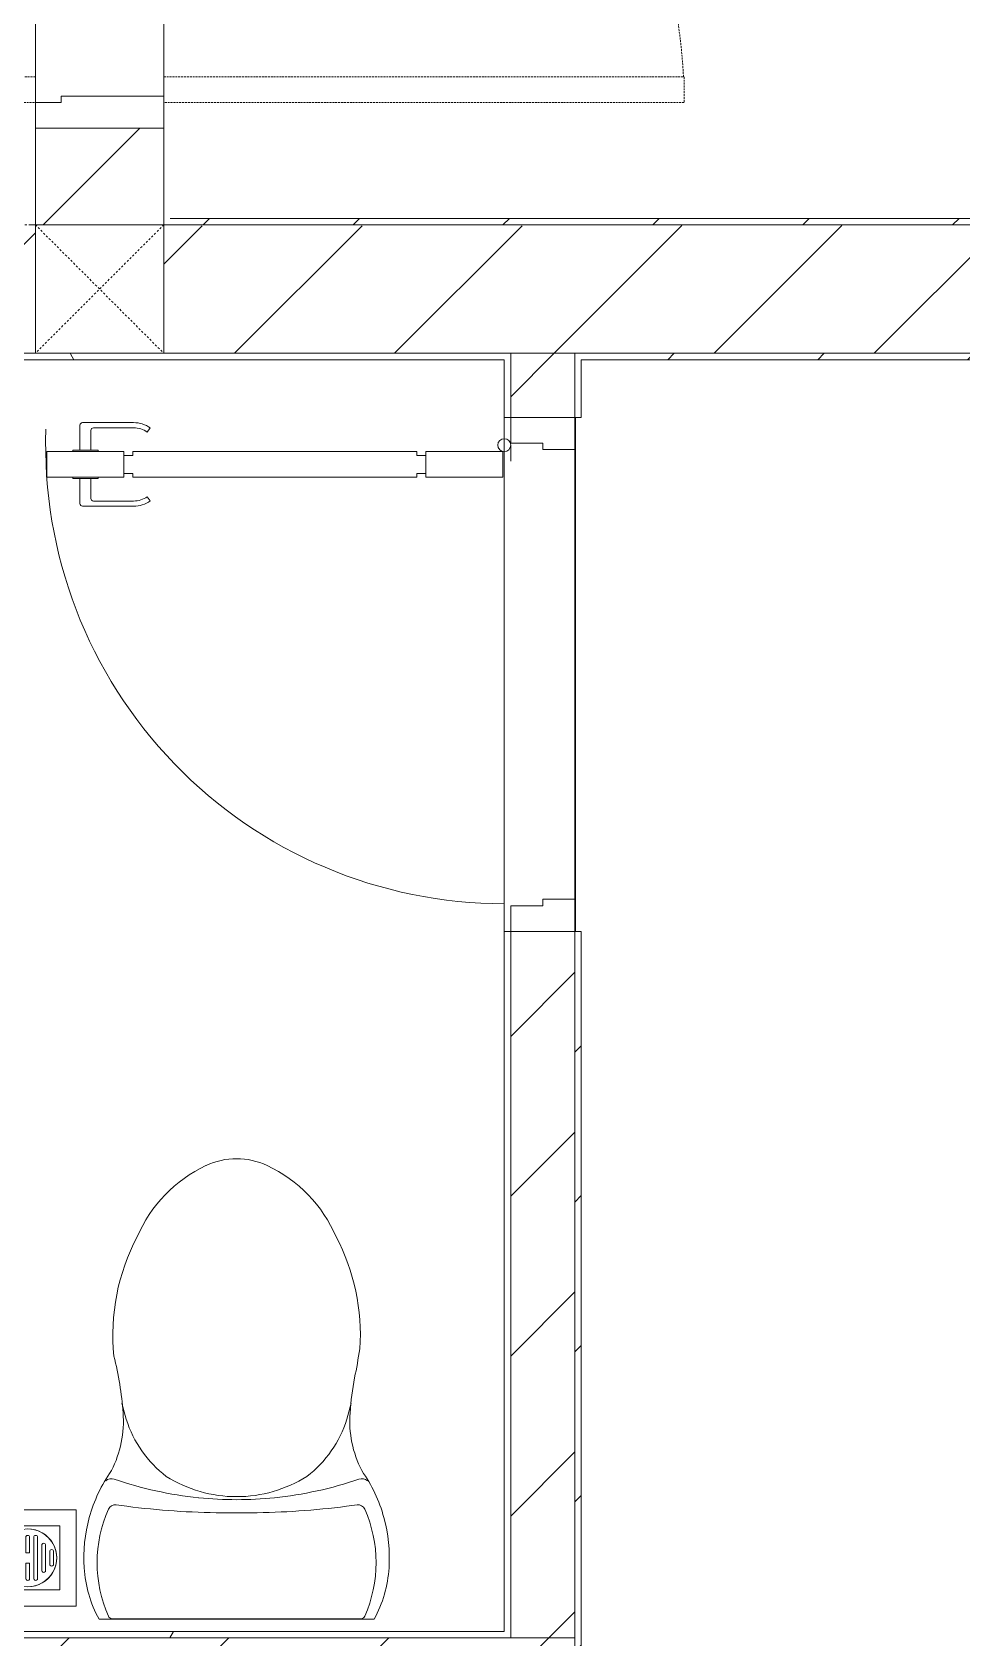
# Model space of a CAD drawing. Header units: millimetres. Extents: x 5357 to 201988, y -16345 to 109895.
# Drawn here: x 104208 to 105655, y 31337 to 33837 of the extents above; entities that cross this region are included whole.
import ezdxf

# ---------------------------------------------------------------- set-up
doc = ezdxf.new("R2010")
doc.units = ezdxf.units.MM
for name, pattern in [('Dash', [6, 3, -3]), ('Dash - Tight', [4.5, 3, -1.5]), ('Grid Line', [22.225, 12.7, -3.175, 3.175, -3.175])]:
    doc.linetypes.add(name, pattern=pattern)
for name, color, linetype, lineweight in [('0-1', 7, 'Continuous', 5), ('A-DETL-GENF-1', 53, 'Continuous', 9), ('A-DETL-GENF-3', 92, 'Dash - Tight', 9), ('A-DOOR', 31, 'Continuous', 9), ('A-DOOR-1', 53, 'Continuous', 9), ('A-DOOR-FRAM', 31, 'Continuous', 9), ('A-FLOR-1', 10, 'Continuous', 9), ('A-WALL', 113, 'Continuous', 9), ('A-WALL-1', 9, 'Continuous', 18), ('A-WALL-2', 53, 'Continuous', 9), ('A-WALL-4', 113, 'Continuous', 18), ('A-WALL-PATT-1', 10, 'Continuous', 9), ('A-WALL-PATT-2', 53, 'Continuous', 9), ('A-WALL-PATT-3', 111, 'Continuous', 9), ('I-WALL-1', 9, 'Continuous', 18), ('I-WALL-2', 53, 'Continuous', 9), ('I-WALL-3', 2, 'Continuous', 18), ('M-EQPM-1', 53, 'Continuous', 9), ('P-SANR-FIXT-1', 53, 'Continuous', 9), ('S-COLS', 52, 'Continuous', 9), ('S-COLS-5', 52, 'Continuous', 18), ('S-COLS-6', 52, 'Dash', 9), ('S-COLS-HDLN', 52, 'Dash', 9), ('S-GRID-1', 1, 'Grid Line', 9)]:
    doc.layers.add(name, color=color, linetype=linetype, lineweight=lineweight)
pattern_1 = [(45, (0, 0), (-124.4508, 124.4508), [])]
pattern_2 = [(45, (0, 0), (-116.67262, 116.67262), [])]
pattern_3 = [(0, (0, 0), (894.08, 223.52), [73.762, -596.798, 73.762, -596.798, -3576.32]), (0, (0, 0), (894.08, 223.52), [-1341.12, 73.762, -1267.358, 73.762, -596.798, -1564.64]), (0, (0, 0), (894.08, 223.52), [-3352.8, 73.762, -373.278, 73.762, -1043.838]), (120, (335.28, 111.76), (-640.614, 662.536), [73.762, -596.798, 73.762, -4173.118]), (120, (335.28, 111.76), (-640.614, 662.536), [-744.322, -596.798, 73.762, -1267.358, -2235.2]), (120, (335.28, 111.76), (-640.614, 662.536), [-2682.24, 73.762, -596.798, 73.762, -1490.878]), (120, (335.28, 111.76), (-640.614, 662.536), [-3426.562, -373.278, 73.762, -1043.838]), (240, (447.04, 558.8), (-253.466, -886.056), [73.762, -596.798, 73.762, -4173.118]), (240, (447.04, 558.8), (-253.466, -886.056), [-744.322, -596.798, 73.762, -1267.358, -2235.2]), (240, (447.04, 558.8), (-253.466, -886.056), [-2682.24, 73.762, -596.798, 73.762, -1490.878]), (240, (447.04, 558.8), (-253.466, -886.056), [-3426.562, -373.278, 73.762, -1043.838])]

# ---------------------------------------------------------------- blocks, each defined once
blk = doc.blocks.new('NCV_TKTC_KET CAU_rvt-1-TKCS_MB SÂN ĐƯỜNG NỘI BỘ')
at = {"layer": 'A-FLOR-1'}
for p, q in [((105053.4, 32436.9), (105053.4, 33236.9)), ((105053.4, 33236.9), (105053.4, 32436.9)), ((105053.4, 33236.9), (105053.4, 32436.9)), ((105053.4, 32436.9), (105053.4, 33236.9))]:
    blk.add_line(p, q, dxfattribs=at)
blk = doc.blocks.new('DOOR_CW_01 CANH MO-PANEL KINH - DIG_02-800x2200-CỬA NHÔM KÍNH-401063-TKCS_MB SÂN ĐƯỜNG NỘI BỘ')
at = {"layer": 'A-DETL-GENF-1'}
for p, q in [((-347, -182), (-347, -62)), ((-347, -62), (-307, -62)), ((-307, -62), (-307, -182)), ((-307, -182), (-347, -182)), ((-347, -196), (-341, -196)), ((-347, -638), (-347, -196)), ((-341, -196), (-341, -182)), ((-341, -182), (-313, -182)), ((-313, -182), (-313, -196)), ((-307, -196), (-313, -196)), ((-307, -196), (-307, -638)), ((-383.9, -611.2), (-377.3, -615.8)), ((-270.1, -611.2), (-276.7, -615.8)), ((-392, -637), (-392, -716.5)), ((-384, -699.5), (-384, -637)), ((-347, -638), (-341, -638)), ((-341, -652), (-341, -638)), ((-307, -638), (-313, -638)), ((-313, -638), (-313, -652)), ((-270, -699.5), (-270, -637)), ((-262, -637), (-262, -716.5)), ((-307, -652), (-347, -652)), ((-347, -652), (-347, -772)), ((-313, -652), (-341, -652)), ((-307, -772), (-307, -652)), ((-349, -692.2), (-349, -731.8)), ((-347, -692.2), (-349, -692.2)), ((-347, -692.2), (-347, -731.8)), ((-307, -692.2), (-307, -731.8)), ((-307, -692.2), (-305, -692.2)), ((-305, -692.2), (-305, -731.8)), ((-349, -720.5), (-388, -720.5)), ((-349, -703.5), (-380, -703.5)), ((-305, -703.5), (-274, -703.5)), ((-305, -720.5), (-266, -720.5)), ((-349, -731.8), (-347, -731.8)), ((-305, -731.8), (-307, -731.8)), ((-347, -772), (-307, -772))]:
    blk.add_line(p, q, dxfattribs=at)
blk.add_circle((-357, -60), 10, dxfattribs=at)
for centre, radius, start, end in [((-357, -60), 714, 268, 0), ((-347, -637), 45, 145, 180), ((-347, -637), 37, 145, 180), ((-307, -637), 37, 0, 35), ((-307, -637), 45, 360, 35), ((-380, -699.5), 4, 180, 270), ((-274, -699.5), 4, 270, 0), ((-388, -716.5), 4, 180, 270), ((-266, -716.5), 4, 270, 0)]:
    blk.add_arc(centre, radius, start, end, dxfattribs=at)
at = {"layer": 'A-DOOR-1'}
for p, q in [((-400, -50), (-400, 50)), ((-400, 50), (-350, 50)), ((350, 50), (400, 50)), ((400, 50), (400, -50)), ((-350, 50), (-350, 0)), ((350, 0), (350, 50)), ((-360, 0), (-360, -50)), ((-350, 0), (-360, 0)), ((360, 0), (350, 0)), ((360, -50), (360, 0)), ((-360, -50), (-400, -50)), ((-357, -50), (-332, -50)), ((400, -50), (360, -50))]:
    blk.add_line(p, q, dxfattribs=at)
blk = doc.blocks.new('TOILET - TOILET-400871-TKCS_MB SÂN ĐƯỜNG NỘI BỘ')
at = {"layer": 'P-SANR-FIXT-1'}
for p, q in [((-171.7, 330.3), (-178.6, 355.5)), ((171.7, 330.3), (178.6, 355.5)), ((214.2, 19), (-214.2, 19)), ((194, 19.9), (-194, 19.9))]:
    blk.add_line(p, q, dxfattribs=at)
for centre, radius, start, end in [((45.1, 528.6), 217.6, 115.2282, 156.7784), ((0, 624.4), 111.7, 64.7718, 115.2282), ((-45.1, 528.6), 217.6, 23.2216, 64.7718), ((137.1, 461.2), 329.8, 152.3122, 185.6513), ((-137.1, 461.2), 329.8, 356.3165, 27.6878), ((-719.2, 297.5), 544.3, 4.5441, 13.9464), ((-1948.3, 805.1), 2171.2, 349.1051, 350.319), ((719.2, 297.5), 544.3, 169.7121, 175.4559), ((-343.5, 327.4), 167.3, 332.62, 4.5441), ((-0.4, 384), 179.5, 197.4036, 232.5964), ((0.4, 384), 179.5, 307.4036, 342.5964), ((343.5, 327.4), 167.3, 175.4559, 207.38), ((-4, 115.7), 233.6, 144.7853, 164.7039), ((4, 115.7), 233.6, 15.2961, 35.2147), ((-195, 224.1), 13.8, 71.0073, 129.3276), ((0.6, 792.1), 586.9, 251.0073, 264.1678), ((0, 416), 206.1, 237.9268, 270), ((0, 416), 206.1, 270, 302.0732), ((-0.6, 792.1), 586.9, 275.8322, 288.9927), ((195, 224.1), 13.8, 50.6724, 108.9927), ((0, 786.7), 581.5, 264.1678, 275.8322), ((1.9, 114.1), 239.7, 164.7039, 183.5487), ((-9.8, 107.2), 207.3, 156.2862, 203.7138), ((-189.1, 185.5), 11.7, 82.4212, 154.5895), ((178.9, 2951.3), 2778.4, 262.4212, 262.7649), ((-14.3, 1400.4), 1215.6, 262.593, 269.6026), ((0, 3462.8), 3278, 269.6026, 270.3974), ((14.3, 1400.4), 1215.6, 270.3974, 277.407), ((-178.9, 2951.3), 2778.4, 277.2351, 277.5788), ((189.1, 185.5), 11.7, 25.4105, 97.5788), ((9.8, 107.2), 207.3, 336.2862, 23.7138), ((-1.9, 114.1), 239.7, 356.4513, 15.2961), ((-46.1, 111.1), 191.6, 183.5487, 208.7191), ((46.1, 111.1), 191.6, 331.2809, 356.4513), ((-193.7, 26.4), 6.48, 203.7138, 267.6832), ((193.7, 26.4), 6.48, 272.3168, 336.2862)]:
    blk.add_arc(centre, radius, start, end, dxfattribs=at)
blk = doc.blocks.new('THU NUOC - THU NUOC-V103-TKCS_MB SÂN ĐƯỜNG NỘI BỘ')
at = {"layer": 'M-EQPM-1'}
for p, q in [((-66.3, -70.6), (-66.3, 79.4)), ((-66.3, 79.4), (83.7, 79.4)), ((83.7, 79.4), (83.7, -70.6)), ((58.7, 54.4), (-41.3, 54.4)), ((-41.3, 54.4), (-41.3, -45.6)), ((58.7, -45.6), (58.7, 54.4)), ((-11, 32.1), (28.5, 32.1)), ((28.5, 26.1), (-11, 26.1)), ((-1.1, 44.5), (18.5, 44.5)), ((18.5, 38.5), (-1.1, 38.5)), ((-23.3, 19.6), (40.9, 19.6)), ((40.9, 13.6), (-23.3, 13.6)), ((-23.3, 7.2), (0.7, 7.2)), ((0.7, 1.2), (-23.3, 1.2)), ((0.7, 7.2), (0.7, 1.2)), ((16.7, 1.2), (16.7, 7.2)), ((16.7, 7.2), (40.9, 7.2)), ((40.9, 1.2), (16.7, 1.2)), ((-23.3, -4.8), (40.9, -4.8)), ((40.9, -10.8), (-23.3, -10.8)), ((-11, -17.3), (28.5, -17.3)), ((28.5, -23.3), (-11, -23.3)), ((-41.3, -45.6), (58.7, -45.6)), ((-1.1, -29.6), (18.5, -29.6)), ((18.5, -35.6), (-1.1, -35.6)), ((83.7, -70.6), (-66.3, -70.6))]:
    blk.add_line(p, q, dxfattribs=at)
for centre, radius, start, end in [((8.7, 4.4), 45, 0, 180), ((8.7, 4.4), 45, 360, 180), ((-11, 29.1), 3, 90, 270), ((-1.1, 41.5), 3, 90, 270), ((18.5, 41.5), 3, 270, 90), ((28.5, 29.1), 3, 270, 90), ((8.7, 4.4), 45, 180, 0), ((8.7, 4.4), 45, 180, 360), ((-23.3, 16.6), 3, 90, 270), ((-23.3, 4.2), 3, 90, 270), ((40.9, 16.6), 3, 270, 90), ((40.9, 4.2), 3, 270, 90), ((-23.3, -7.8), 3, 90, 270), ((-11, -20.3), 3, 90, 270), ((28.5, -20.3), 3, 270, 90), ((40.9, -7.8), 3, 270, 90), ((-1.1, -32.6), 3, 90, 270), ((18.5, -32.6), 3, 270, 90)]:
    blk.add_arc(centre, radius, start, end, dxfattribs=at)
blk = doc.blocks.new('NCV_TKTC_TANG 1_rvt-1-TKCS_MB SÂN ĐƯỜNG NỘI BỘ')
at = {"layer": 'A-WALL-PATT-1'}
h = blk.add_hatch(dxfattribs=at)
h.set_pattern_fill('FP_3', color=256, style=0, pattern_type=2)
h.set_pattern_definition(pattern_3)
h.paths.add_polyline_path([(104942.6, 33326.9), (104942.6, 33336.9), (103152.6, 33335.2), (103152.6, 33326.9), (104935.7, 33326.9)])
h = blk.add_hatch(dxfattribs=at)
h.set_pattern_fill('FP_1', color=256, style=0, pattern_type=2)
h.set_pattern_definition(pattern_1)
h.paths.add_polyline_path([(104952.6, 31336.9), (105052.6, 31336.9), (105052.6, 32436.9), (104952.6, 32436.9), (104952.6, 31488.6)])
h.paths.add_polyline_path([(104952.6, 33236.9), (105052.6, 33236.9), (105052.5, 33336.9), (104952.6, 33336.9), (104952.6, 33263)])
h = blk.add_hatch(dxfattribs=at)
h.set_pattern_fill('FP_3', color=256, style=0, pattern_type=2)
h.set_pattern_definition(pattern_3)
h.paths.add_polyline_path([(104007.6, 31336.9), (104942.6, 31336.9), (104940.5, 31346.9), (103152.6, 31346.9), (103152.6, 31336.9), (103705, 31336.9)])
at = {"layer": 'A-WALL-PATT-2'}
h = blk.add_hatch(dxfattribs=at)
h.set_pattern_fill('FP_2', color=256, style=0, pattern_type=2)
h.set_pattern_definition(pattern_2)
h.paths.add_polyline_path([(105053.4, 28936.9), (105062.6, 28936.9), (105062.6, 32436.9), (105052.6, 32436.9), (105052.6, 28936.9)])
h.paths.add_polyline_path([(105053.4, 33236.9), (105062.6, 33236.9), (105062.6, 33336.9), (105052.6, 33336.9), (105052.6, 33236.9)])
h = blk.add_hatch(dxfattribs=at)
h.set_pattern_fill('FP_2', color=256, style=0, pattern_type=2)
h.set_pattern_definition(pattern_2)
h.paths.add_polyline_path([(107917.6, 33326.9), (107927.6, 33326.9), (107927.6, 33336.9), (105062.6, 33336.9), (105062.6, 33326.9), (107033.7, 33326.9)])
at = {"layer": 'A-WALL-1'}
for p, q in [((105052.6, 33336.9), (104952.6, 33336.9)), ((104952.6, 31336.9), (105052.6, 31336.9))]:
    blk.add_line(p, q, dxfattribs=at)
at = {"layer": 'A-WALL-2'}
for p, q in [((104952.6, 33336.9), (104952.6, 33236.9)), ((104952.6, 33236.9), (104952.6, 33336.9)), ((105052.6, 33236.9), (105052.6, 33336.9)), ((105052.6, 33336.9), (105052.6, 33236.9)), ((105052.6, 33186.9), (105052.6, 32486.9)), ((104952.6, 32436.9), (104952.6, 31336.9)), ((104952.6, 31336.9), (104952.6, 32436.9)), ((105052.6, 31336.9), (105052.6, 32436.9)), ((105052.6, 32436.9), (105052.6, 31336.9))]:
    blk.add_line(p, q, dxfattribs=at)
at = {"layer": 'I-WALL-1'}
for p, q in [((104942.6, 33336.9), (103152.6, 33336.9)), ((103162.6, 33326.9), (104942.6, 33326.9)), ((104952.6, 33336.9), (104942.6, 33336.9)), ((104942.6, 33326.9), (104942.6, 33236.9)), ((105062.6, 33336.9), (105052.6, 33336.9)), ((107927.6, 33336.9), (105062.6, 33336.9)), ((105062.6, 33236.9), (105062.6, 33326.9)), ((105062.6, 33326.9), (107917.6, 33326.9)), ((104942.6, 33236.9), (104952.6, 33236.9)), ((105052.6, 33236.9), (105062.6, 33236.9)), ((104942.6, 32436.9), (104942.6, 31346.9)), ((104952.6, 32436.9), (104942.6, 32436.9)), ((105062.6, 32436.9), (105052.6, 32436.9)), ((105062.6, 28946.9), (105062.6, 32436.9)), ((104942.6, 31346.9), (103162.6, 31346.9)), ((103252.6, 31336.9), (104942.6, 31336.9)), ((104942.6, 31336.9), (104952.6, 31336.9)), ((105052.6, 31336.9), (105052.6, 28936.9))]:
    blk.add_line(p, q, dxfattribs=at)
at = {"layer": 'I-WALL-2'}
blk.add_line((104942.6, 32436.9), (104942.6, 33236.9), dxfattribs=at)
at = {"layer": 'A-DOOR-1', "rotation": 270.0000000000004}
blk.add_blockref('DOOR_CW_01 CANH MO-PANEL KINH - DIG_02-800x2200-CỬA NHÔM KÍNH-401063-TKCS_MB SÂN ĐƯỜNG NỘI BỘ', (105002.6, 32836.9), dxfattribs=at)
at = {"layer": 'M-EQPM-1', "rotation": 270.0000000000001}
blk.add_blockref('THU NUOC - THU NUOC-V103-TKCS_MB SÂN ĐƯỜNG NỘI BỘ', (104196.5, 31470.2), dxfattribs=at)
at = {"layer": 'P-SANR-FIXT-1'}
blk.add_blockref('TOILET - TOILET-400871-TKCS_MB SÂN ĐƯỜNG NỘI BỘ', (104525.9, 31346.9), dxfattribs=at)
blk = doc.blocks.new('FD_07 - FD_07-1700x2200-CỬA ĐI 2 CÁNH-910693-TKCS_MB SÂN ĐƯỜNG NỘI BỘ')
at = {"layer": 'A-DETL-GENF-3'}
for p, q in [((-810, 910), (-810, 100)), ((-770, 910), (-810, 910)), ((-770, 100), (-770, 910)), ((770, 100), (770, 910)), ((770, 910), (810, 910)), ((810, 910), (810, 100)), ((-810, 100), (-770, 100)), ((810, 100), (770, 100)), ((-810, -910), (-810, -100)), ((-810, -100), (-770, -100)), ((-770, -100), (-770, -910)), ((810, -100), (770, -100)), ((770, -100), (770, -910)), ((810, -910), (810, -100)), ((-770, -910), (-810, -910)), ((770, -910), (810, -910))]:
    blk.add_line(p, q, dxfattribs=at)
for centre, start, end in [((-810, 100), 0, 87.1694), ((810, 100), 92.8306, 180), ((-810, -100), 272.8306, 360), ((810, -100), 180, 267.1694)]:
    blk.add_arc(centre, 810, start, end, dxfattribs=at)
at = {"layer": 'A-DOOR'}
for p, q in [((-810, 100), (810, 100)), ((800, -100), (-800, -100))]:
    blk.add_line(p, q, dxfattribs=at)
at = {"layer": 'A-DOOR-FRAM'}
for p, q in [((-810, 100), (-850, 100)), ((-850, 100), (-850, -100)), ((-810, 60), (-810, 100)), ((850, 100), (810, 100)), ((810, 100), (810, 60)), ((850, -100), (850, 100)), ((-800, 60), (-810, 60)), ((-800, -100), (-800, 60)), ((810, 60), (800, 60)), ((800, 60), (800, -100)), ((-850, -100), (-800, -100)), ((800, -100), (850, -100))]:
    blk.add_line(p, q, dxfattribs=at)
blk = doc.blocks.new('G1_SOF - BO TRU - 200x200-3050151-TKCS_MB SÂN ĐƯỜNG NỘI BỘ')
at = {"layer": 'S-COLS-HDLN'}
for p, q in [((-100, 100), (100, -100)), ((100, 100), (-100, -100))]:
    blk.add_line(p, q, dxfattribs=at)

msp = doc.modelspace()

# ---------------------------------------------------------------- hatches: boundary and pattern name
at = {"layer": 'A-WALL-PATT-3'}
h = msp.add_hatch(dxfattribs=at)
h.set_pattern_fill('FP_1', color=256, style=0, pattern_type=2)
h.set_pattern_definition(pattern_1)
h.paths.add_polyline_path([(104212.6, 33536.9), (104412.6, 33536.9), (104412.6, 33687.4), (104212.6, 33687.4), (104212.6, 33546.9)])
h.paths.add_polyline_path([(104252.6, 35387.4), (104412.6, 35387.4), (104412.6, 35537.4), (104212.6, 35537.4), (104212.6, 35387.4)])
h = msp.add_hatch(dxfattribs=at)
h.set_pattern_fill('FP_1', color=256, style=0, pattern_type=2)
h.set_pattern_definition(pattern_1)
h.paths.add_polyline_path([(107977.6, 33336.9), (107977.6, 33536.9), (104412.6, 33535.3), (104412.6, 33336.9), (107927.6, 33336.9)])
h.paths.add_polyline_path([(100177.6, 33336.9), (100277.6, 33336.9), (100277.6, 33536.9), (100177.6, 33536.9), (100177.6, 33376.9)])
h.paths.add_polyline_path([(103402.4, 33336.9), (104212.6, 33336.9), (104212.6, 33536.9), (101367.6, 33536.9), (101367.6, 33336.9), (103152.6, 33336.9)])
h = msp.add_hatch(dxfattribs=at)
h.set_pattern_fill('FP_2', color=256, style=0, pattern_type=2)
h.set_pattern_definition(pattern_2)
h.paths.add_polyline_path([(113692.2, 33536.9), (116452.6, 33536.9), (116452.6, 33546.9), (109567.6, 33546.9), (109567.6, 33536.9), (113661.3, 33536.9)])
h.paths.add_polyline_path([(106452.6, 33536.9), (108477.6, 33536.9), (108477.6, 33546.9), (104412.6, 33546.9), (104412.6, 33536.9), (105549.7, 33536.9)])
h = msp.add_hatch(dxfattribs=at)
h.set_pattern_fill('FP_1', color=256, style=0, pattern_type=2)
h.set_pattern_definition(pattern_1)
h.paths.add_polyline_path([(104943.5, 31236.9), (105052.6, 31236.9), (105052.6, 31336.9), (104102.6, 31336.9), (104102.6, 31236.9), (104612.8, 31236.9)])

# ---------------------------------------------------------------- linework, layer by layer
at = {"layer": 'A-WALL'}
for p, q in [((104212.6, 33727.4), (104212.6, 35347.4)), ((104412.6, 35337.4), (104412.6, 33737.4)), ((104212.6, 33336.9), (104212.6, 33687.4)), ((104412.6, 33336.9), (104412.6, 33687.4)), ((107977.6, 33536.9), (104212.6, 33536.9)), ((104412.6, 33536.9), (107977.6, 33536.9))]:
    msp.add_line(p, q, dxfattribs=at)
at = {"layer": 'A-WALL-4'}
for p, q in [((101367.6, 33336.9), (104212.6, 33336.9)), ((104412.6, 33336.9), (107977.6, 33336.9))]:
    msp.add_line(p, q, dxfattribs=at)
at = {"layer": 'I-WALL-3'}
msp.add_line((108477.6, 33546.9), (104422.6, 33546.9), dxfattribs=at)
at = {"layer": 'S-COLS'}
for p, q in [((104412.6, 33536.9), (104212.6, 33536.9)), ((104212.6, 33536.9), (104212.6, 33336.9)), ((104412.6, 33336.9), (104412.6, 33536.9))]:
    msp.add_line(p, q, dxfattribs=at)
at = {"layer": 'S-COLS-5'}
msp.add_line((104212.6, 33336.9), (104412.6, 33336.9), dxfattribs=at)
at = {"layer": 'S-GRID-1'}
msp.add_line((131551.8, 33536.9), (29351.8, 33536.9), dxfattribs=at)

# ---------------------------------------------------------------- block references
at = {"layer": '0-1'}
for name in ['NCV_TKTC_KET CAU_rvt-1-TKCS_MB SÂN ĐƯỜNG NỘI BỘ', 'NCV_TKTC_TANG 1_rvt-1-TKCS_MB SÂN ĐƯỜNG NỘI BỘ']:
    msp.add_blockref(name, (0, 0), dxfattribs=at)
at = {"layer": 'A-DOOR', "rotation": 90}
msp.add_blockref('FD_07 - FD_07-1700x2200-CỬA ĐI 2 CÁNH-910693-TKCS_MB SÂN ĐƯỜNG NỘI BỘ', (104312.6, 34537.4), dxfattribs=at)
at = {"layer": 'S-COLS-6'}
msp.add_blockref('G1_SOF - BO TRU - 200x200-3050151-TKCS_MB SÂN ĐƯỜNG NỘI BỘ', (104312.6, 33436.9), dxfattribs=at)

doc.saveas('drawing.dxf')
